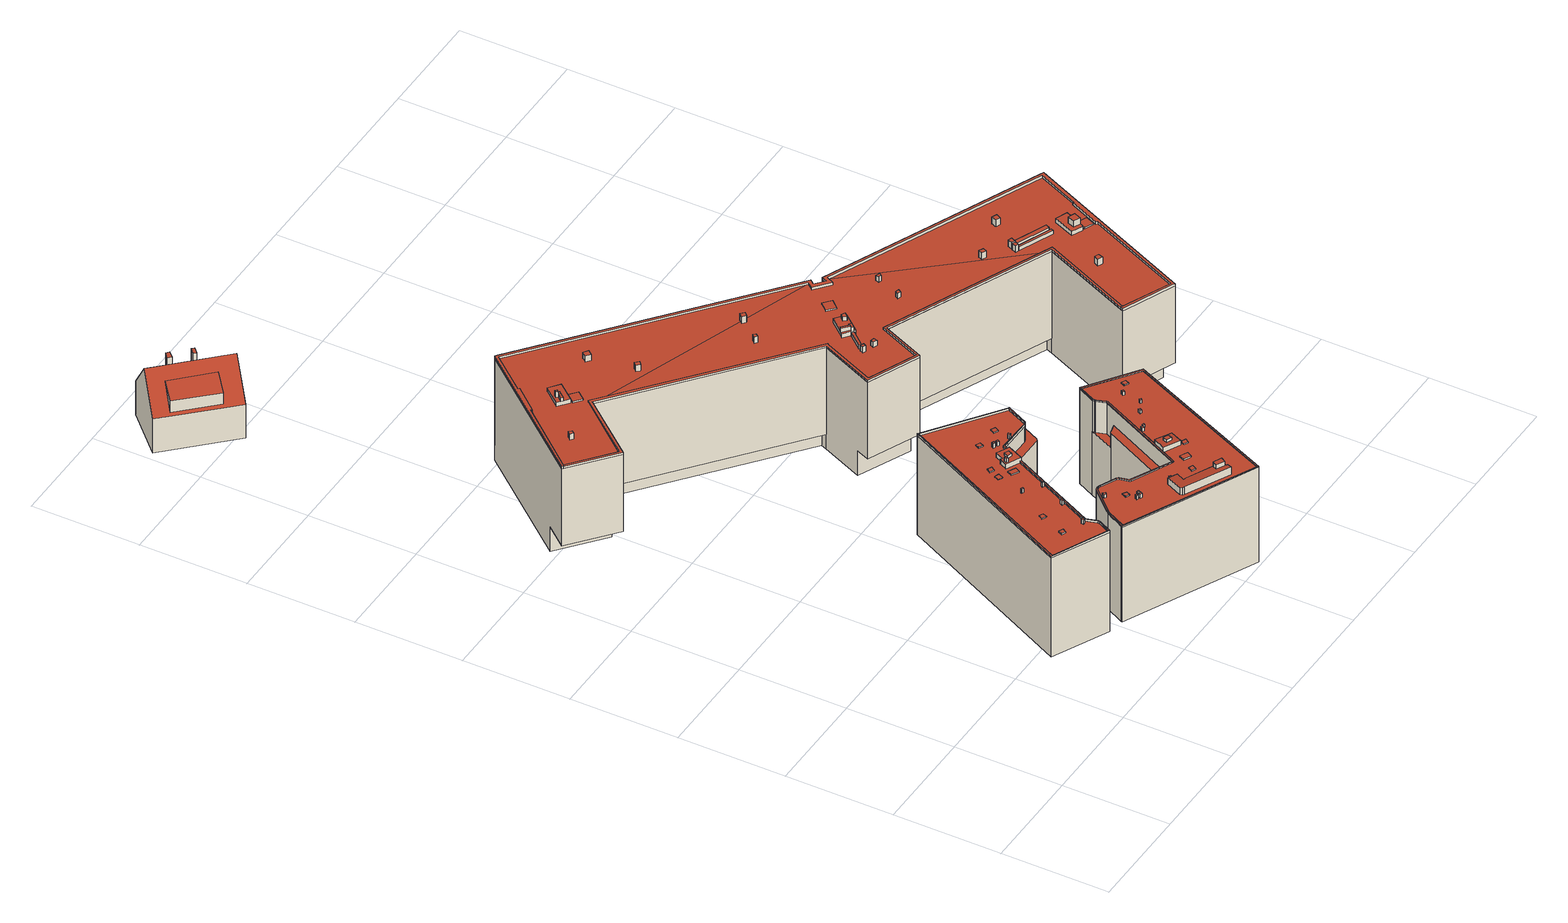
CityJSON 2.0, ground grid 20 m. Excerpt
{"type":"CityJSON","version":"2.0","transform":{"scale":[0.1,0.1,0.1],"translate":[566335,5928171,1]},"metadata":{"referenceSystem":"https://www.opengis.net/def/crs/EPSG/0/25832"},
"CityObjects":{
"building1":{"type":"Building","attributes":{"Grundfläche 2D":"472.152903","Grundhöhe NN":"1.441"},"children":["building1-1","building1-2","building1-3","building1-4","building1-5","building1-6","building1-7","building1-8","building1-9","building1-10","building1-11","building1-12","building1-13","building1-14","building1-15","building1-16","building1-17","building1-18"],"geometry":[{"type":"MultiSurface","lod":"3","boundaries":[[[0,1,2,3,4,5,6,7,8,9,10,11,12,13,14]],[[15,16,17,18,19,20,21,22,23,24,25]],[[26,27,28,29,30,31,32,33,34,35,36,37,38,39]],[[40,41,42,43,44,45]],[[46,47,48,49,50,51,52,53,54,55,56,57,58,59,60,61,62]],[[63,64,5,4]],[[64,65,6,5]],[[65,66,7,6]],[[66,67,8,7]],[[67,68,9,8]],[[17,16,10,9,68,69]],[[69,70,18,17]],[[70,71,19,18]],[[71,72,20,19]],[[72,30,21,20]],[[29,28,23,22]],[[24,23,28,27]],[[27,26,25,24]],[[15,25,26,39]],[[38,37,12,11]],[[13,12,37,36]],[[36,35,14,13]],[[0,14,35,34]],[[0,34,33,1]],[[33,32,2,1]],[[31,63,4,3]],[[64,63,73,74]],[[65,64,74,75]],[[65,75,76,40,66]],[[66,40,45,67]],[[67,45,44,68]],[[58,57,69,68,44,43]],[[69,57,56,70]],[[70,56,55,71]],[[71,55,54,72]],[[63,31,77,73]],[[72,54,78,79,30]],[[31,30,79,77]],[[41,40,76,80]],[[58,43,42,59]],[[59,42,41,60]],[[60,41,80,81,61]],[[62,61,81,82]],[[46,62,82,83]],[[47,46,83,84]],[[48,47,84,85]],[[49,48,85,86]],[[50,49,86,87]],[[51,50,87,88]],[[52,51,88,89]],[[53,52,89,90]],[[54,53,90,78]],[[75,74,73,77,79,78,90,89,88,87,86,85,84,83,82,81,80,76]]],"semantics":{"surfaces":[{"type":"RoofSurface"},{"type":"WallSurface"},{"type":"GroundSurface"}],"values":[0,0,0,0,0,1,1,1,1,1,1,1,1,1,1,1,1,1,1,1,1,1,1,1,1,1,1,1,1,1,1,1,1,1,1,1,1,1,1,1,1,1,1,1,1,1,1,1,1,1,1,1,2]}}]},
"building1-1":{"type":"BuildingInstallation","parents":["building1"],"geometry":[{"type":"MultiSurface","lod":"3","boundaries":[[[91,92,93,94]],[[94,93,95,96]],[[91,94,96,97]],[[92,91,97,98]],[[93,92,98,95]]],"semantics":{"surfaces":[{"type":"RoofSurface"},{"type":"WallSurface"}],"values":[0,1,1,1,1]}}]},
"building1-2":{"type":"BuildingInstallation","parents":["building1"],"geometry":[{"type":"MultiSurface","lod":"3","boundaries":[[[99,100,101,102]],[[102,101,103,104]],[[99,102,104,105]],[[100,99,105,106]],[[101,100,106,103]]],"semantics":{"surfaces":[{"type":"RoofSurface"},{"type":"WallSurface"}],"values":[0,1,1,1,1]}}]},
"building1-3":{"type":"BuildingInstallation","parents":["building1"],"geometry":[{"type":"MultiSurface","lod":"3","boundaries":[[[107,108,109,110]],[[110,109,111,112]],[[107,110,112,113]],[[108,107,113,114]],[[109,108,114,111]]],"semantics":{"surfaces":[{"type":"RoofSurface"},{"type":"WallSurface"}],"values":[0,1,1,1,1]}}]},
"building1-4":{"type":"BuildingInstallation","parents":["building1"],"geometry":[{"type":"MultiSurface","lod":"3","boundaries":[[[115,116,117,118]],[[116,115,119,120]],[[118,117,121,122]],[[115,118,122,119]],[[117,116,120,121]]],"semantics":{"surfaces":[{"type":"RoofSurface"},{"type":"WallSurface"}],"values":[0,1,1,1,1]}}]},
"building1-5":{"type":"BuildingInstallation","parents":["building1"],"geometry":[{"type":"MultiSurface","lod":"3","boundaries":[[[123,124,125,126]],[[127,128,126,125]],[[123,126,128,129]],[[129,130,124,123]],[[125,124,130,127]]],"semantics":{"surfaces":[{"type":"RoofSurface"},{"type":"WallSurface"}],"values":[0,1,1,1,1]}}]},
"building1-6":{"type":"BuildingInstallation","parents":["building1"],"geometry":[{"type":"MultiSurface","lod":"3","boundaries":[[[131,132,133,134]],[[134,133,135,136]],[[131,134,136,137]],[[132,131,137,138]],[[133,132,138,135]]],"semantics":{"surfaces":[{"type":"RoofSurface"},{"type":"WallSurface"}],"values":[0,1,1,1,1]}}]},
"building1-7":{"type":"BuildingInstallation","parents":["building1"],"geometry":[{"type":"MultiSurface","lod":"3","boundaries":[[[139,140,141,142]],[[142,141,143,144]],[[139,142,144,145]],[[140,139,145,146]],[[141,140,146,143]]],"semantics":{"surfaces":[{"type":"RoofSurface"},{"type":"WallSurface"}],"values":[0,1,1,1,1]}}]},
"building1-8":{"type":"BuildingInstallation","parents":["building1"],"geometry":[{"type":"MultiSurface","lod":"3","boundaries":[[[147,148,149,150]],[[148,147,151,152]],[[152,153,149,148]],[[153,154,150,149]],[[154,151,147,150]]],"semantics":{"surfaces":[{"type":"RoofSurface"},{"type":"WallSurface"}],"values":[0,1,1,1,1]}}]},
"building1-9":{"type":"BuildingInstallation","parents":["building1"],"geometry":[{"type":"MultiSurface","lod":"3","boundaries":[[[2,22,21,3]],[[30,31,3,21]],[[22,2,32,29]]],"semantics":{"surfaces":[{"type":"RoofSurface"},{"type":"WallSurface"}],"values":[0,1,1]}}]},
"building1-10":{"type":"BuildingInstallation","parents":["building1"],"geometry":[{"type":"MultiSurface","lod":"3","boundaries":[[[155,156,157,158]],[[158,157,159,160]],[[155,158,160,161]],[[156,155,161,162]],[[157,156,162,159]]],"semantics":{"surfaces":[{"type":"RoofSurface"},{"type":"WallSurface"}],"values":[0,1,1,1,1]}}]},
"building1-11":{"type":"BuildingInstallation","parents":["building1"],"geometry":[{"type":"MultiSurface","lod":"3","boundaries":[[[163,164,165,166]],[[166,165,167,168]],[[163,166,168,169]],[[164,163,169,170]],[[165,164,170,167]]],"semantics":{"surfaces":[{"type":"RoofSurface"},{"type":"WallSurface"}],"values":[0,1,1,1,1]}}]},
"building1-12":{"type":"BuildingInstallation","parents":["building1"],"geometry":[{"type":"MultiSurface","lod":"3","boundaries":[[[171,172,173,174]],[[175,176,172,171]],[[174,173,177,178]],[[178,175,171,174]],[[173,172,176,177]]],"semantics":{"surfaces":[{"type":"RoofSurface"},{"type":"WallSurface"}],"values":[0,1,1,1,1]}}]},
"building1-13":{"type":"BuildingInstallation","parents":["building1"],"geometry":[{"type":"MultiSurface","lod":"3","boundaries":[[[179,180,181,182]],[[183,184,182,181]],[[184,185,179,182]],[[180,179,185,186]],[[181,180,186,183]]],"semantics":{"surfaces":[{"type":"RoofSurface"},{"type":"WallSurface"}],"values":[0,1,1,1,1]}}]},
"building1-14":{"type":"BuildingInstallation","parents":["building1"],"geometry":[{"type":"MultiSurface","lod":"3","boundaries":[[[187,188,189,190,191,192,193],[194,195,196,197,198],[199,200,201,202,203]],[[39,204,189,188,187,16,15]],[[204,205,190,189]],[[205,206,191,190]],[[206,207,192,191]],[[11,10,193,192,207,38]],[[10,16,187,193]]],"semantics":{"surfaces":[{"type":"RoofSurface"},{"type":"WallSurface"}],"values":[0,1,1,1,1,1,1]}}]},
"building1-15":{"type":"BuildingInstallation","parents":["building1"],"geometry":[{"type":"MultiSurface","lod":"3","boundaries":[[[208,209,210,211]],[[208,211,212,213]],[[211,210,214,212]],[[209,208,213,215]],[[210,209,215,214]]],"semantics":{"surfaces":[{"type":"RoofSurface"},{"type":"WallSurface"}],"values":[0,1,1,1,1]}}]},
"building1-16":{"type":"BuildingInstallation","parents":["building1"],"geometry":[{"type":"MultiSurface","lod":"3","boundaries":[[[216,217,218,219]],[[219,218,220,221]],[[216,219,221,222]],[[217,216,222,223]],[[218,217,223,220]]],"semantics":{"surfaces":[{"type":"RoofSurface"},{"type":"WallSurface"}],"values":[0,1,1,1,1]}}]},
"building1-17":{"type":"BuildingInstallation","parents":["building1"],"geometry":[{"type":"MultiSurface","lod":"3","boundaries":[[[224,225,226,227,228]],[[226,225,203,202]],[[227,226,202,201]],[[228,227,201,200]],[[203,225,224,228,200,199]]],"semantics":{"surfaces":[{"type":"RoofSurface"},{"type":"WallSurface"}],"values":[0,1,1,1,1]}}]},
"building1-18":{"type":"BuildingInstallation","parents":["building1"],"geometry":[{"type":"MultiSurface","lod":"3","boundaries":[[[229,230,231,232,233]],[[198,231,230,229,195,194]],[[232,231,198,197]],[[233,232,197,196]],[[229,233,196,195]]],"semantics":{"surfaces":[{"type":"RoofSurface"},{"type":"WallSurface"}],"values":[0,1,1,1,1]}}]},
"building2":{"type":"Building","attributes":{"Grundfläche 2D":"157.950027","Grundhöhe NN":"2.248"},"children":["building2-1","building2-2","building2-3"],"geometry":[{"type":"Solid","lod":"3","boundaries":[[[[234,235,236,237,238]],[[239,240,241,242,243],[244,245,234,238,237,246]],[[247,248,242,249,250]],[[248,247,248,242]],[[248,247,243,242]],[[246,236,235,245,244]],[[237,236,246]],[[235,234,245]],[[241,240,239,251,252]],[[249,242,241,252,253]],[[247,250,249,253,254]],[[251,239,243,247,254]],[[253,252,251,254]]]],"semantics":{"surfaces":[{"type":"RoofSurface"},{"type":"WallSurface"},{"type":"GroundSurface"}],"values":[[0,0,0,0,0,1,1,1,1,1,1,1,2]]}}]},
"building2-1":{"type":"BuildingInstallation","parents":["building2"],"geometry":[{"type":"MultiSurface","lod":"3","boundaries":[[[255,256,257,258]],[[259,260,256,255]],[[260,261,257,256]],[[261,262,258,257]],[[262,259,255,258]]],"semantics":{"surfaces":[{"type":"RoofSurface"},{"type":"WallSurface"}],"values":[0,1,1,1,1]}}]},
"building2-2":{"type":"BuildingInstallation","parents":["building2"],"geometry":[{"type":"MultiSurface","lod":"3","boundaries":[[[263,264,265,266]],[[266,265,267]],[[264,263,268,269]],[[270,267,265,264,269]]],"semantics":{"surfaces":[{"type":"RoofSurface"},{"type":"WallSurface"}],"values":[0,1,1,1]}}]},
"building2-3":{"type":"BuildingInstallation","parents":["building2"],"geometry":[{"type":"MultiSurface","lod":"3","boundaries":[[[271,272,273,274]],[[272,271,275,276]],[[273,272,276,277]],[[274,273,277,248]],[[275,271,274,248]]],"semantics":{"surfaces":[{"type":"RoofSurface"},{"type":"WallSurface"}],"values":[0,1,1,1,1]}}]},
"building3":{"type":"Building","attributes":{"Grundfläche 2D":"523.549086","Grundhöhe NN":"2.287"},"children":["building3-1","building3-2","building3-3","building3-4","building3-5","building3-6","building3-7","building3-8","building3-9","building3-10","building3-11","building3-12","building3-13","building3-14","building3-15","building3-16","building3-17","building3-18","building3-19"],"geometry":[{"type":"MultiSurface","lod":"3","boundaries":[[[278,279,280,281,282,283,284,285,286,287,288,289],[290,291,292,293]],[[294,295,296,297,298,299,300,301,302,303,304,305,306,307,308,309,310,311,312,313,314,315,316],[317,318,319,320,321,322,323,324,325,326,327,328]],[[329,330,331,332,333,334,335,336,337,338,339,340,341,342,343,344,345,346,347,348,349,350]],[[351,352,353,354,355,356,357]],[[358,359,360,361,362,363,364,365]],[[366,367,368,369,370,371,372,373,374,375,376,377,378]],[[326,325,287,286]],[[325,324,288,287]],[[324,323,289,288]],[[323,322,278,289]],[[322,321,279,278]],[[321,320,319,281,280,279]],[[319,318,282,281]],[[318,317,283,282]],[[317,328,284,283]],[[328,327,285,284]],[[327,326,286,285]],[[300,299,330,329]],[[331,330,299,298]],[[332,331,298,297]],[[297,296,333,332]],[[334,333,296,295]],[[335,334,295,294]],[[336,335,294,316]],[[316,315,337,336]],[[339,338,314,379]],[[379,380,340,339]],[[380,381,341,340]],[[381,382,342,341]],[[382,383,343,342]],[[383,384,344,343]],[[384,385,345,344]],[[385,386,346,345]],[[386,304,347,346]],[[349,348,303,302]],[[350,349,302,301]],[[353,352,387,388]],[[361,360,389,390]],[[380,379,391,392]],[[381,380,392,393]],[[382,381,393,394]],[[382,394,387,352,383]],[[383,352,351,384]],[[384,351,357,385]],[[385,357,356,386]],[[374,373,304,386,356,355]],[[365,364,305,304,373,372]],[[305,364,363,306]],[[306,363,362,307]],[[395,309,308,307,362,361,390]],[[310,309,395,396]],[[311,310,396,397]],[[312,311,397,398]],[[379,314,399,391]],[[313,312,398,400]],[[314,313,400,399]],[[374,355,354,375]],[[375,354,353,376]],[[376,353,388,401,377]],[[378,377,401,402]],[[366,378,402,403]],[[371,358,365,372]],[[367,366,403,404]],[[368,367,404,405]],[[368,405,389,360,369]],[[369,360,359,370]],[[370,359,358,371]],[[405,404,403,402,401,388,387,394,393,392,391,399,400,398,397,396,395,390,389]]],"semantics":{"surfaces":[{"type":"RoofSurface"},{"type":"WallSurface"},{"type":"GroundSurface"}],"values":[0,0,0,0,0,0,1,1,1,1,1,1,1,1,1,1,1,1,1,1,1,1,1,1,1,1,1,1,1,1,1,1,1,1,1,1,1,1,1,1,1,1,1,1,1,1,1,1,1,1,1,1,1,1,1,1,1,1,1,1,1,1,1,1,1,1,1,2]}}]},
"building3-1":{"type":"BuildingInstallation","parents":["building3"],"geometry":[{"type":"MultiSurface","lod":"3","boundaries":[[[406,407,408,409]],[[409,408,410,411]],[[406,409,411,412]],[[407,406,412,413]],[[408,407,413,410]]],"semantics":{"surfaces":[{"type":"RoofSurface"},{"type":"WallSurface"}],"values":[0,1,1,1,1]}}]},
"building3-2":{"type":"BuildingInstallation","parents":["building3"],"geometry":[{"type":"MultiSurface","lod":"3","boundaries":[[[414,415,416,417]],[[418,419,417,416]],[[414,417,419,420]],[[420,421,415,414]],[[416,415,421,418]]],"semantics":{"surfaces":[{"type":"RoofSurface"},{"type":"WallSurface"}],"values":[0,1,1,1,1]}}]},
"building3-3":{"type":"BuildingInstallation","parents":["building3"],"geometry":[{"type":"MultiSurface","lod":"3","boundaries":[[[422,423,424,425,426,427,428,429,348,347,430,431,432,433,434,435,436,437,438,338,337,439]],[[430,347,304,305]],[[305,306,431,430]],[[306,307,432,431]],[[307,308,309,434,433,432]],[[309,310,435,434]],[[310,311,436,435]],[[311,312,437,436]],[[312,313,438,437]],[[313,314,338,438]],[[439,337,315,440]],[[440,441,422,439]],[[441,442,423,422]],[[442,443,424,423]],[[425,424,443,444]],[[426,425,444,445]],[[445,446,427,426]],[[428,427,446,447]],[[429,428,447,448]],[[448,303,348,429]]],"semantics":{"surfaces":[{"type":"RoofSurface"},{"type":"WallSurface"}],"values":[0,1,1,1,1,1,1,1,1,1,1,1,1,1,1,1,1,1,1,1]}}]},
"building3-4":{"type":"BuildingInstallation","parents":["building3"],"geometry":[{"type":"MultiSurface","lod":"3","boundaries":[[[449,450,451,452]],[[452,451,453,454]],[[449,452,454,455]],[[450,449,455,456]],[[451,450,456,453]]],"semantics":{"surfaces":[{"type":"RoofSurface"},{"type":"WallSurface"}],"values":[0,1,1,1,1]}}]},
"building3-5":{"type":"BuildingInstallation","parents":["building3"],"geometry":[{"type":"MultiSurface","lod":"3","boundaries":[[[457,458,459,460]],[[460,459,461,462]],[[462,463,457,460]],[[463,464,458,457]],[[459,458,464,461]]],"semantics":{"surfaces":[{"type":"RoofSurface"},{"type":"WallSurface"}],"values":[0,1,1,1,1]}}]},
"building3-6":{"type":"BuildingInstallation","parents":["building3"],"geometry":[{"type":"MultiSurface","lod":"3","boundaries":[[[465,466,467,468]],[[469,470,468,467]],[[465,468,470,471]],[[466,465,471,472]],[[472,469,467,466]]],"semantics":{"surfaces":[{"type":"RoofSurface"},{"type":"WallSurface"}],"values":[0,1,1,1,1]}}]},
"building3-7":{"type":"BuildingInstallation","parents":["building3"],"geometry":[{"type":"MultiSurface","lod":"3","boundaries":[[[473,474,475,476]],[[476,475,477,478]],[[473,476,478,479]],[[474,473,479,480]],[[475,474,480,477]]],"semantics":{"surfaces":[{"type":"RoofSurface"},{"type":"WallSurface"}],"values":[0,1,1,1,1]}}]},
"building3-8":{"type":"BuildingInstallation","parents":["building3"],"geometry":[{"type":"MultiSurface","lod":"3","boundaries":[[[481,482,483,484]],[[482,481,485,486]],[[483,482,486,487]],[[484,483,487,488]],[[481,484,488,485]]],"semantics":{"surfaces":[{"type":"RoofSurface"},{"type":"WallSurface"}],"values":[0,1,1,1,1]}}]},
"building3-9":{"type":"BuildingInstallation","parents":["building3"],"geometry":[{"type":"MultiSurface","lod":"3","boundaries":[[[489,490,491,492]],[[492,491,292,291]],[[489,492,291,290]],[[490,489,290,293]],[[491,490,293,292]]],"semantics":{"surfaces":[{"type":"RoofSurface"},{"type":"WallSurface"}],"values":[0,1,1,1,1]}}]},
"building3-10":{"type":"BuildingInstallation","parents":["building3"],"geometry":[{"type":"MultiSurface","lod":"3","boundaries":[[[493,494,495,496]],[[497,498,494,493]],[[498,499,495,494]],[[499,500,496,495]],[[500,497,493,496]]],"semantics":{"surfaces":[{"type":"RoofSurface"},{"type":"WallSurface"}],"values":[0,1,1,1,1]}}]},
"building3-11":{"type":"BuildingInstallation","parents":["building3"],"geometry":[{"type":"MultiSurface","lod":"3","boundaries":[[[501,502,503,504],[505,506,507,508]],[[329,350,502,501]],[[509,503,502,350,301]],[[509,510,504,503]],[[504,510,300,329,501]]],"semantics":{"surfaces":[{"type":"RoofSurface"},{"type":"WallSurface"}],"values":[0,1,1,1,1]}}]},
"building3-12":{"type":"BuildingInstallation","parents":["building3"],"geometry":[{"type":"MultiSurface","lod":"3","boundaries":[[[511,512,513,514]],[[514,513,515,516]],[[511,514,516,517]],[[512,511,517,518]],[[513,512,518,515]]],"semantics":{"surfaces":[{"type":"RoofSurface"},{"type":"WallSurface"}],"values":[0,1,1,1,1]}}]},
"building3-13":{"type":"BuildingInstallation","parents":["building3"],"geometry":[{"type":"MultiSurface","lod":"3","boundaries":[[[519,520,521,522]],[[522,521,523,524]],[[524,525,519,522]],[[525,526,520,519]],[[521,520,526,523]]],"semantics":{"surfaces":[{"type":"RoofSurface"},{"type":"WallSurface"}],"values":[0,1,1,1,1]}}]},
"building3-14":{"type":"BuildingInstallation","parents":["building3"],"geometry":[{"type":"MultiSurface","lod":"3","boundaries":[[[527,528,529,530]],[[530,529,531,532]],[[532,533,527,530]],[[533,534,528,527]],[[529,528,534,531]]],"semantics":{"surfaces":[{"type":"RoofSurface"},{"type":"WallSurface"}],"values":[0,1,1,1,1]}}]},
"building3-15":{"type":"BuildingInstallation","parents":["building3"],"geometry":[{"type":"MultiSurface","lod":"3","boundaries":[[[535,536,537,538,539]],[[537,536,540,541]],[[538,537,541,542]],[[539,538,542,543]],[[540,536,535,539,543,544]]],"semantics":{"surfaces":[{"type":"RoofSurface"},{"type":"WallSurface"}],"values":[0,1,1,1,1]}}]},
"building3-16":{"type":"BuildingInstallation","parents":["building3"],"geometry":[{"type":"MultiSurface","lod":"3","boundaries":[[[545,546,547,548,549]],[[547,546,550,551]],[[548,547,551,552]],[[553,545,549,548,552,554]],[[546,545,553,550]]],"semantics":{"surfaces":[{"type":"RoofSurface"},{"type":"WallSurface"}],"values":[0,1,1,1,1]}}]},
"building3-17":{"type":"BuildingInstallation","parents":["building3"],"geometry":[{"type":"MultiSurface","lod":"3","boundaries":[[[555,556,557,558]],[[557,556,559,560]],[[558,557,560,561]],[[555,558,561,562]],[[556,555,562,559]]],"semantics":{"surfaces":[{"type":"RoofSurface"},{"type":"WallSurface"}],"values":[0,1,1,1,1]}}]},
"building3-18":{"type":"BuildingInstallation","parents":["building3"],"geometry":[{"type":"MultiSurface","lod":"3","boundaries":[[[563,564,565,566]],[[567,568,566,565]],[[563,566,568,569]],[[564,563,569,570]],[[570,567,565,564]]],"semantics":{"surfaces":[{"type":"RoofSurface"},{"type":"WallSurface"}],"values":[0,1,1,1,1]}}]},
"building3-19":{"type":"BuildingInstallation","parents":["building3"],"geometry":[{"type":"MultiSurface","lod":"3","boundaries":[[[571,572,573,574]],[[574,573,505,508]],[[571,574,508,507]],[[572,571,507,506]],[[573,572,506,505]]],"semantics":{"surfaces":[{"type":"RoofSurface"},{"type":"WallSurface"}],"values":[0,1,1,1,1]}}]},
"building4":{"type":"Building","attributes":{"Grundfläche 2D":"1851.046032","Grundhöhe NN":"2.506"},"children":["building4-1","building4-2","building4-3","building4-4","building4-5","building4-6","building4-7","building4-8","building4-9","building4-10","building4-11","building4-12","building4-13","building4-14","building4-15","building4-16","building4-17","building4-18","building4-19","building4-20","building4-21","building4-22","building4-23","building4-24","building4-25","building4-26","building4-27","building4-28","building4-29"],"geometry":[{"type":"MultiSurface","lod":"3","boundaries":[[[575,576,577,578]],[[579,580,581,582,583,584,585,586],[587,588,589,590]],[[591,592,593,594,595,596,597,598,599,600,601,602,603,604,605,606,607,608,609]],[[610,611,612,613,614,615,616,617,618,619,620,621,622,623,624,625,626,627,628,629,630,631,632,633,634,635,636,637,638,639,640,641]],[[642,643,644,645,646,647,648]],[[649,650,651,652,653,654,655,656]],[[654,657,655]],[[658,642,648,659,660,661,662,653,652,663,664]],[[576,575,665,666,586,585]],[[666,667,579,586]],[[580,668,665,575,578,581]],[[580,579,667,668]],[[669,670,599,598]],[[600,599,670,671,672]],[[602,673,674,675,604,603]],[[607,606,676,677]],[[646,647,609,608]],[[660,593,592,659]],[[653,654,597,596]],[[609,647,648,591]],[[592,591,648,659]],[[605,604,675,678]],[[606,605,678,676]],[[594,593,660,661]],[[679,673,602,601]],[[601,600,672,679]],[[594,661,662,595]],[[653,596,595,662]],[[607,677,680,623,622,608]],[[625,624,681,682]],[[633,632,631,683,684,685]],[[685,686,634,633]],[[638,637,687,688]],[[669,598,688]],[[614,613,612,650,651,652]],[[639,638,688,598,597]],[[640,657,655,656,649,611,610,641]],[[616,664,658,642,618,617]],[[642,643,644,620,619,618]],[[622,621,645,646,608]],[[621,620,644,645]],[[624,623,680,681]],[[626,625,682,689]],[[627,626,689,690]],[[690,691,628,627]],[[629,628,691,692]],[[692,693,630,629]],[[616,615,663,664]],[[615,614,652,663]],[[631,630,693,683]],[[639,597,654,657,640]],[[635,694,695,636]],[[637,636,695,687]],[[635,634,686,694]],[[611,650,612]],[[646,645,696,697,698,647]],[[699,700,701,648,647,698,702]],[[703,660,659,704,705,706,707]],[[662,661,708,709,710]],[[711,710,712]],[[713,714,657,654,653,715,716,717,718]],[[649,656,655,657,714,719,720,721]],[[649,721,722,723,724,725,650]],[[710,709,712]],[[725,726,652,651,650]],[[658,664,727,728,729,642]],[[644,643,642,729,730,731]],[[732,733,696,645,644,731,734]],[[704,659,648,701]],[[708,661,660,703]],[[715,653,662,710]],[[735,736,737,727,664,663]],[[735,663,652,726]],[[712,709,707,706]],[[699,702,733,732]],[[723,722,718,717]],[[705,704,738,739]],[[739,738,740,741]],[[741,740,701,700]],[[742,743,710,711]],[[716,715,744,745]],[[745,744,743,742]],[[736,735,746,747]],[[747,746,725,724]],[[734,731,748,749]],[[749,748,727,737]],[[742,711,712,706,705,739,741,700,699,732,734,749,737,736,747,724,723,717,716,745]],[[703,707,709,708]],[[733,702,698,697,696]],[[720,719,714,713,718,722,721]],[[704,701,740,738]],[[710,743,744,715]],[[746,735,726,725]],[[728,727,748,731,730,729]]],"semantics":{"surfaces":[{"type":"RoofSurface"},{"type":"WallSurface"},{"type":"GroundSurface"},{"type":"OuterCeilingSurface"}],"values":[0,0,0,0,0,0,0,0,1,1,1,1,1,1,1,1,1,1,1,1,1,1,1,1,1,1,1,1,1,1,1,1,1,1,1,1,1,1,1,1,1,1,1,1,1,1,1,1,1,1,1,1,1,1,1,1,1,1,1,1,1,1,1,1,1,1,1,1,1,1,1,1,1,1,1,1,1,1,1,1,1,1,1,1,1,1,2,3,3,3,3,3,3,3]}}]},
"building4-1":{"type":"BuildingInstallation","parents":["building4"],"geometry":[{"type":"MultiSurface","lod":"3","boundaries":[[[750,751,752,753]],[[754,755,751,750]],[[755,756,752,751]],[[757,754,750,753]],[[756,757,753,752]]],"semantics":{"surfaces":[{"type":"RoofSurface"},{"type":"WallSurface"}],"values":[0,1,1,1,1]}}]},
"building4-2":{"type":"BuildingInstallation","parents":["building4"],"geometry":[{"type":"MultiSurface","lod":"3","boundaries":[[[758,759,760,761]],[[759,758,581,578]],[[578,577,760,759]],[[582,581,758,761]]],"semantics":{"surfaces":[{"type":"RoofSurface"},{"type":"WallSurface"}],"values":[0,1,1,1]}}]},
"building4-3":{"type":"BuildingInstallation","parents":["building4"],"geometry":[{"type":"MultiSurface","lod":"3","boundaries":[[[762,763,764,765]],[[766,767,762,765]],[[763,762,767,768]],[[766,765,764]],[[768,769,764,763]]],"semantics":{"surfaces":[{"type":"RoofSurface"},{"type":"WallSurface"}],"values":[0,1,1,1,1]}}]},
"building4-4":{"type":"BuildingInstallation","parents":["building4"],"geometry":[{"type":"MultiSurface","lod":"3","boundaries":[[[770,771,772,773]],[[771,770,774,775]],[[776,774,770,773]],[[773,772,777,776]],[[772,771,775,777]]],"semantics":{"surfaces":[{"type":"RoofSurface"},{"type":"WallSurface"}],"values":[0,1,1,1,1]}}]},
"building4-5":{"type":"BuildingInstallation","parents":["building4"],"geometry":[{"type":"MultiSurface","lod":"3","boundaries":[[[778,779,780,781,782]],[[780,779,783,784]],[[782,781,785,786]],[[786,787,778,782]],[[779,778,787,783]]],"semantics":{"surfaces":[{"type":"RoofSurface"},{"type":"WallSurface"}],"values":[0,1,1,1,1]}}]},
"building4-6":{"type":"BuildingInstallation","parents":["building4"],"geometry":[{"type":"MultiSurface","lod":"3","boundaries":[[[788,789,790,791,792]],[[788,793,794,795,790,789]],[[795,796,791,790]],[[797,793,788,792]],[[796,797,792,791]]],"semantics":{"surfaces":[{"type":"RoofSurface"},{"type":"WallSurface"}],"values":[0,1,1,1,1]}}]},
"building4-7":{"type":"BuildingInstallation","parents":["building4"],"geometry":[{"type":"MultiSurface","lod":"3","boundaries":[[[798,799,800,801,802]],[[802,801,786,803]],[[804,798,802,803]],[[798,804,805,806,800,799]],[[806,786,801,800]]],"semantics":{"surfaces":[{"type":"RoofSurface"},{"type":"WallSurface"}],"values":[0,1,1,1,1]}}]},
"building4-8":{"type":"BuildingInstallation","parents":["building4"],"geometry":[{"type":"MultiSurface","lod":"3","boundaries":[[[807,808,809,810]],[[811,812,807,810]],[[812,813,808,807]],[[814,811,810,809]],[[813,814,809,808]]],"semantics":{"surfaces":[{"type":"RoofSurface"},{"type":"WallSurface"}],"values":[0,1,1,1,1]}}]},
"building4-9":{"type":"BuildingInstallation","parents":["building4"],"geometry":[{"type":"MultiSurface","lod":"3","boundaries":[[[815,816,817,818]],[[819,820,816,815]],[[820,821,817,816]],[[822,819,815,818]],[[821,822,818,817]]],"semantics":{"surfaces":[{"type":"RoofSurface"},{"type":"WallSurface"}],"values":[0,1,1,1,1]}}]},
"building4-10":{"type":"BuildingInstallation","parents":["building4"],"geometry":[{"type":"MultiSurface","lod":"3","boundaries":[[[823,824,825,826]],[[827,828,824,823]],[[828,829,825,824]],[[830,827,823,826]],[[829,830,826,825]]],"semantics":{"surfaces":[{"type":"RoofSurface"},{"type":"WallSurface"}],"values":[0,1,1,1,1]}}]},
"building4-11":{"type":"BuildingInstallation","parents":["building4"],"geometry":[{"type":"MultiSurface","lod":"3","boundaries":[[[831,832,833,834]],[[835,836,834,833]],[[832,831,837,838]],[[838,835,833,832]],[[836,837,831,834]]],"semantics":{"surfaces":[{"type":"RoofSurface"},{"type":"WallSurface"}],"values":[0,1,1,1,1]}}]},
"building4-12":{"type":"BuildingInstallation","parents":["building4"],"geometry":[{"type":"MultiSurface","lod":"3","boundaries":[[[839,840,841,842]],[[842,841,590,589]],[[588,587,840,839]],[[587,590,841,840]],[[589,588,839,842]]],"semantics":{"surfaces":[{"type":"RoofSurface"},{"type":"WallSurface"}],"values":[0,1,1,1,1]}}]},
"building4-13":{"type":"BuildingInstallation","parents":["building4"],"geometry":[{"type":"MultiSurface","lod":"3","boundaries":[[[843,844,845,846,847]],[[846,848,849,850,843,847]],[[844,843,850,851]],[[852,848,846,845]],[[845,844,851,852]]],"semantics":{"surfaces":[{"type":"RoofSurface"},{"type":"WallSurface"}],"values":[0,1,1,1,1]}}]},
"building4-14":{"type":"BuildingInstallation","parents":["building4"],"geometry":[{"type":"MultiSurface","lod":"3","boundaries":[[[853,854,855,856]],[[857,858,853,856]],[[858,859,854,853]],[[860,857,856,855]],[[859,860,855,854]]],"semantics":{"surfaces":[{"type":"RoofSurface"},{"type":"WallSurface"}],"values":[0,1,1,1,1]}}]},
"building4-15":{"type":"BuildingInstallation","parents":["building4"],"geometry":[{"type":"MultiSurface","lod":"3","boundaries":[[[861,862,863,864]],[[865,866,862,861]],[[866,867,863,862]],[[868,865,861,864]],[[867,868,864,863]]],"semantics":{"surfaces":[{"type":"RoofSurface"},{"type":"WallSurface"}],"values":[0,1,1,1,1]}}]},
"building4-16":{"type":"BuildingInstallation","parents":["building4"],"geometry":[{"type":"MultiSurface","lod":"3","boundaries":[[[760,869,870,871,872,761]],[[871,870,585,584]],[[576,869,760,577]],[[583,582,761,872]],[[870,869,576,585]],[[584,583,872,871]]],"semantics":{"surfaces":[{"type":"RoofSurface"},{"type":"WallSurface"}],"values":[0,1,1,1,1,1]}}]},
"building4-17":{"type":"BuildingInstallation","parents":["building4"],"geometry":[{"type":"MultiSurface","lod":"3","boundaries":[[[873,874,875,876]],[[877,878,873,876]],[[879,877,876,875]],[[880,879,875,874]],[[878,880,874,873]]],"semantics":{"surfaces":[{"type":"RoofSurface"},{"type":"WallSurface"}],"values":[0,1,1,1,1]}}]},
"building4-18":{"type":"BuildingInstallation","parents":["building4"],"geometry":[{"type":"MultiSurface","lod":"3","boundaries":[[[881,882,883,884]],[[885,886,884,883]],[[886,887,881,884]],[[888,885,883,882]],[[887,888,882,881]]],"semantics":{"surfaces":[{"type":"RoofSurface"},{"type":"WallSurface"}],"values":[0,1,1,1,1]}}]},
"building4-19":{"type":"BuildingInstallation","parents":["building4"],"geometry":[{"type":"MultiSurface","lod":"3","boundaries":[[[889,890,891,892,893]],[[894,889,893,892,895,896]],[[897,898,891,890]],[[898,895,892,891]],[[894,897,890,889]]],"semantics":{"surfaces":[{"type":"RoofSurface"},{"type":"WallSurface"}],"values":[0,1,1,1,1]}}]},
"building4-20":{"type":"BuildingInstallation","parents":["building4"],"geometry":[{"type":"MultiSurface","lod":"3","boundaries":[[[781,780,899,900,901]],[[899,780,784,902]],[[781,901,900,903,904,785]],[[902,903,900,899]]],"semantics":{"surfaces":[{"type":"RoofSurface"},{"type":"WallSurface"}],"values":[0,1,1,1]}}]},
"building4-21":{"type":"BuildingInstallation","parents":["building4"],"geometry":[{"type":"MultiSurface","lod":"3","boundaries":[[[905,906,907,908]],[[909,910,906,905]],[[911,912,908,907]],[[905,908,912,909]],[[910,911,907,906]]],"semantics":{"surfaces":[{"type":"RoofSurface"},{"type":"WallSurface"}],"values":[0,1,1,1,1]}}]},
"building4-22":{"type":"BuildingInstallation","parents":["building4"],"geometry":[{"type":"MultiSurface","lod":"3","boundaries":[[[913,914,915,916]],[[917,918,913,916]],[[918,919,914,913]],[[919,920,915,914]],[[920,917,916,915]]],"semantics":{"surfaces":[{"type":"RoofSurface"},{"type":"WallSurface"}],"values":[0,1,1,1,1]}}]},
"building4-23":{"type":"BuildingInstallation","parents":["building4"],"geometry":[{"type":"MultiSurface","lod":"3","boundaries":[[[921,922,923,924]],[[925,926,921,924]],[[926,927,922,921]],[[928,925,924,923]],[[927,928,923,922]]],"semantics":{"surfaces":[{"type":"RoofSurface"},{"type":"WallSurface"}],"values":[0,1,1,1,1]}}]},
"building4-24":{"type":"BuildingInstallation","parents":["building4"],"geometry":[{"type":"MultiSurface","lod":"3","boundaries":[[[929,930,931,932]],[[933,934,930,929]],[[934,935,931,930]],[[932,936,933]],[[932,931,935,936]]],"semantics":{"surfaces":[{"type":"RoofSurface"},{"type":"WallSurface"}],"values":[0,1,1,1,1]}}]},
"building4-25":{"type":"BuildingInstallation","parents":["building4"],"geometry":[{"type":"MultiSurface","lod":"3","boundaries":[[[937,938,939,940]],[[941,942,938,937]],[[942,943,939,938]],[[944,941,937,940]],[[943,944,940,939]]],"semantics":{"surfaces":[{"type":"RoofSurface"},{"type":"WallSurface"}],"values":[0,1,1,1,1]}}]},
"building4-26":{"type":"BuildingInstallation","parents":["building4"],"geometry":[{"type":"MultiSurface","lod":"3","boundaries":[[[945,946,947,948,949],[895,898,897,894,896]],[[950,951,949,948]],[[946,952,953,950,948,947]],[[954,952,946,945]],[[945,949,951,954]]],"semantics":{"surfaces":[{"type":"RoofSurface"},{"type":"WallSurface"}],"values":[0,1,1,1,1]}}]},
"building4-27":{"type":"BuildingInstallation","parents":["building4"],"geometry":[{"type":"MultiSurface","lod":"3","boundaries":[[[785,904,903,902,784,783,955,956,957,958,787,786],[804,803,786,806,805]],[[957,959,960,958]],[[787,958,960,961,955,783]],[[961,962,956,955]],[[962,959,957,956]]],"semantics":{"surfaces":[{"type":"RoofSurface"},{"type":"WallSurface"}],"values":[0,1,1,1,1]}}]},
"building4-28":{"type":"BuildingInstallation","parents":["building4"],"geometry":[{"type":"MultiSurface","lod":"3","boundaries":[[[963,964,965,966]],[[967,968,966,965]],[[969,967,965,964]],[[970,969,964,963]],[[968,970,963,966]]],"semantics":{"surfaces":[{"type":"RoofSurface"},{"type":"WallSurface"}],"values":[0,1,1,1,1]}}]},
"building4-29":{"type":"BuildingInstallation","parents":["building4"],"geometry":[{"type":"MultiSurface","lod":"3","boundaries":[[[971,972,973,974]],[[974,973,975,976]],[[977,978,972,971]],[[978,975,973,972]],[[976,977,971,974]]],"semantics":{"surfaces":[{"type":"RoofSurface"},{"type":"WallSurface"}],"values":[0,1,1,1,1]}}]}
},
"vertices":[
[381,130,214],[281,178,213],[444,518,214],[445,520,214],[444,521,214],[279,178,213],[382,128,214],[394,153,214],[395,157,214],[389,178,214],[467,341,214],[465,342,214],[387,179,214],[393,157,214],[393,154,214],[480,371,214],[481,371,214],[487,382,214],[550,381,214],[556,384,214],[576,425,214],[574,426,214],[573,424,214],[555,385,214],[550,382,214],[485,384,214],[485,384,210],[550,382,210],[555,385,210],[573,424,210],[574,426,210],[445,520,210],[444,518,210],[281,178,210],[381,130,210],[393,154,210],[393,157,210],[387,179,210],[465,342,210],[480,371,210],[394,153,148],[422,211,148],[420,210,148],[402,206,148],[389,178,148],[395,157,148],[499,365,178],[500,365,178],[560,365,178],[562,365,178],[566,368,178],[588,414,178],[588,416,178],[587,417,178],[576,425,178],[556,384,178],[550,381,178],[487,382,178],[402,206,178],[420,210,178],[422,211,178],[494,361,178],[497,364,178],[444,521,210],[279,178,210],[382,128,210],[394,153,210],[395,157,210],[389,178,210],[487,382,210],[550,381,210],[556,384,210],[576,425,210],[444,521,4],[279,178,4],[382,128,4],[394,153,4],[445,520,4],[576,425,4],[574,426,4],[422,211,4],[494,361,4],[497,364,4],[499,365,4],[500,365,4],[560,365,4],[562,365,4],[566,368,4],[588,414,4],[588,416,4],[587,417,4],
[468,426,212],[464,418,212],[472,414,212],[476,422,212],[472,414,210],[476,422,210],[468,426,210],[464,418,210],
[514,424,212],[510,416,212],[518,412,212],[522,420,212],[518,412,210],[522,420,210],[514,424,210],[510,416,210],
[487,393,219],[489,397,219],[485,398,219],[484,395,219],[485,398,210],[484,395,210],[487,393,210],[489,397,210],
[361,247,212],[357,240,212],[365,236,212],[368,244,212],[361,247,210],[357,240,210],[365,236,210],[368,244,210],
[434,347,212],[430,338,212],[443,331,212],[448,340,212],[443,331,210],[448,340,210],[434,347,210],[430,338,210],
[432,278,219],[433,281,219],[430,283,219],[428,280,219],[430,283,210],[428,280,210],[432,278,210],[433,281,210],
[509,386,219],[514,387,219],[513,391,219],[509,390,219],[513,391,210],[509,390,210],[509,386,210],[514,387,210],
[379,179,219],[379,175,219],[383,175,219],[383,180,219],[379,179,210],[379,175,210],[383,175,210],[383,180,210],
[402,299,219],[403,302,219],[399,303,219],[398,301,219],[399,303,210],[398,301,210],[402,299,210],[403,302,210],
[407,228,219],[409,232,219],[406,234,219],[404,229,219],[406,234,210],[404,229,210],[407,228,210],[409,232,210],
[341,200,213],[338,192,213],[345,189,213],[349,196,213],[341,200,210],[338,192,210],[345,189,210],[349,196,210],
[480,396,219],[482,400,219],[478,402,219],[476,398,219],[478,402,210],[476,398,210],[480,396,210],[482,400,210],
[481,371,220],[480,371,220],[458,382,220],[451,366,220],[447,368,220],[440,354,220],[467,341,220],[457,363,220],[459,368,220],[467,364,220],[463,356,220],[455,359,220],[447,360,220],[449,359,220],[447,354,220],[444,356,220],[446,360,220],[458,382,210],[451,366,210],[447,368,210],[440,354,210],
[413,359,212],[409,351,212],[417,347,212],[421,356,212],[421,356,210],[413,359,210],[417,347,210],[409,351,210],
[423,379,212],[419,372,212],[427,368,212],[431,375,212],[427,368,210],[431,375,210],[423,379,210],[419,372,210],
[447,360,228],[446,360,228],[444,356,228],[447,354,228],[449,359,228],
[459,368,225],[457,363,225],[455,359,225],[463,356,225],[467,364,225],
[54,1696,128],[32,1674,110],[93,1610,110],[116,1632,128],[58,1692,128],[8,1693,82],[90,1607,82],[115,1581,82],[151,1618,148],[44,1729,148],[86,1617,87],[32,1674,87],[93,1610,87],[80,1765,82],[89,1715,119],[188,1655,82],[145,1698,82],[8,1693,12],[115,1581,12],[188,1655,12],[80,1765,12],
[109,1675,154],[114,1671,154],[123,1680,154],[119,1684,154],[109,1675,136],[114,1671,136],[123,1680,119],[119,1684,119],
[138,1664,119],[155,1682,104],[141,1695,104],[126,1678,118],[141,1695,89],[147,1673,102],[155,1682,87],[146,1691,88],
[79,1706,154],[85,1700,154],[94,1710,154],[89,1715,154],[79,1706,137],[85,1700,136],[94,1710,118],
[550,82,223],[544,83,224],[545,85,223],[553,100,222],[536,108,222],[522,78,225],[524,73,225],[526,72,225],[608,31,225],[612,40,224],[609,41,224],[614,51,223],[608,43,224],[593,50,224],[597,58,223],[612,51,223],[767,285,210],[678,349,210],[663,319,210],[664,314,210],[670,298,210],[670,295,210],[613,176,210],[602,154,210],[589,127,210],[587,128,210],[588,129,210],[515,165,210],[514,166,210],[509,184,210],[507,185,210],[506,187,210],[475,201,210],[471,202,210],[466,201,210],[422,155,210],[404,119,210],[406,118,210],[644,3,210],[522,78,210],[536,108,210],[553,100,210],[545,85,210],[544,83,210],[550,82,210],[614,51,210],[609,41,210],[612,40,210],[608,31,210],[526,72,210],[524,73,210],[613,176,212],[670,295,212],[670,298,212],[664,314,212],[663,319,212],[678,349,212],[767,285,212],[644,3,212],[406,118,212],[404,119,212],[403,117,212],[646,1,212],[770,286,212],[678,352,212],[662,320,212],[662,316,212],[662,314,212],[668,296,212],[588,129,212],[587,128,212],[589,127,212],[602,154,212],[662,316,145],[662,320,145],[641,273,145],[642,274,145],[659,278,145],[668,296,145],[662,314,145],[549,163,145],[551,163,145],[554,163,145],[507,185,145],[509,184,145],[514,166,145],[515,165,145],[536,155,145],[581,152,176],[580,152,176],[578,152,176],[554,163,176],[551,163,176],[549,163,176],[536,155,176],[588,129,176],[659,278,176],[642,274,176],[641,273,176],[583,154,176],[583,153,176],[403,117,210],[646,1,210],[770,286,210],[678,352,210],[662,320,210],[662,316,210],[662,314,210],[668,296,210],[662,320,13],[641,273,13],[554,163,13],[507,185,13],[403,117,13],[646,1,13],[770,286,13],[678,352,13],[506,187,13],[475,201,13],[471,202,13],[466,201,13],[404,119,13],[422,155,13],[583,154,13],[583,153,13],[581,152,13],[580,152,13],[578,152,13],
[700,281,217],[702,285,217],[699,287,217],[697,283,217],[699,287,210],[697,283,210],[700,281,210],[702,285,210],
[605,125,213],[601,115,213],[614,109,213],[619,118,213],[614,109,210],[619,118,210],[605,125,210],[601,115,210],
[466,198,212],[468,199,212],[472,200,212],[475,199,212],[504,185,212],[507,182,212],[511,165,212],[512,163,212],[515,165,212],[514,166,212],[509,184,212],[507,185,212],[506,187,212],[475,201,212],[471,202,212],[466,201,212],[422,155,212],[424,154,212],[424,154,210],[466,198,210],[468,199,210],[472,200,210],[475,199,210],[504,185,210],[507,182,210],[511,165,210],[512,163,210],
[643,211,217],[644,214,217],[641,215,217],[639,212,217],[641,215,210],[639,212,210],[643,211,210],[644,214,210],
[457,177,217],[460,180,217],[456,184,217],[453,180,217],[456,184,210],[453,180,210],[457,177,210],[460,180,210],
[673,234,217],[675,238,217],[672,240,217],[670,235,217],[672,240,210],[670,235,210],[673,234,210],[675,238,210],
[635,208,217],[638,212,217],[635,214,217],[633,210,217],[635,214,210],[633,210,210],[635,208,210],[638,212,210],
[478,135,218],[476,131,218],[479,130,218],[481,134,218],[478,135,210],[476,131,210],[479,130,210],[481,134,210],
[608,43,232],[612,51,233],[597,58,233],[593,50,232],
[483,132,218],[482,128,218],[486,127,218],[488,131,218],[483,132,210],[482,128,210],[486,127,210],[488,131,210],
[613,176,221],[602,154,221],[633,139,219],[643,161,219],[617,156,220],[620,164,220],[629,160,220],[626,152,220],[633,139,210],[643,161,210],
[548,106,217],[550,110,217],[547,112,217],[545,108,217],[547,112,210],[545,108,210],[548,106,210],[550,110,210],
[476,158,212],[472,150,212],[480,147,212],[483,154,212],[480,147,210],[483,154,210],[476,158,210],[472,150,210],
[723,300,212],[719,293,212],[727,289,212],[731,297,212],[727,289,210],[731,297,210],[723,300,210],[719,293,210],
[491,137,217],[487,138,217],[486,135,217],[489,133,217],[491,136,217],[487,138,210],[486,135,210],[489,133,210],[491,136,210],[491,137,210],
[636,135,212],[644,131,212],[648,138,212],[640,142,212],[637,137,212],[644,131,210],[648,138,210],[640,142,210],[636,135,210],[637,137,210],
[587,98,212],[583,90,212],[591,87,212],[595,95,212],[583,90,210],[591,87,210],[595,95,210],[587,98,210],
[696,247,217],[698,249,217],[695,251,217],[693,248,217],[695,251,210],[693,248,210],[696,247,210],[698,249,210],
[629,160,225],[620,164,225],[617,156,225],[626,152,225],
[584,740,235],[597,730,235],[599,732,235],[586,743,235],[629,757,235],[611,772,235],[589,746,235],[601,735,235],[603,738,235],[607,735,235],[600,727,235],[603,725,235],[613,755,235],[618,761,235],[624,757,235],[618,750,235],[238,1007,230],[550,750,230],[506,648,230],[603,606,230],[638,688,230],[944,555,230],[870,385,230],[874,383,230],[950,557,230],[636,693,230],[601,612,230],[512,650,230],[554,748,230],[556,751,230],[239,1015,230],[149,907,230],[75,969,230],[72,966,230],[150,900,230],[961,340,231],[965,338,231],[1108,663,231],[1102,666,231],[698,841,231],[694,831,231],[676,846,231],[680,851,231],[683,854,231],[266,1199,231],[262,1202,231],[69,968,231],[72,966,231],[170,1083,231],[172,1081,231],[210,1126,231],[207,1128,231],[263,1196,231],[676,855,231],[667,843,231],[695,820,231],[702,834,231],[827,780,231],[1100,661,231],[1066,582,231],[1064,584,231],[1039,527,231],[1042,525,231],[963,344,231],[870,385,231],[868,380,231],[872,378,231],[683,854,226],[266,1199,226],[262,1202,226],[69,968,226],[72,966,226],[150,900,226],[238,1007,226],[965,338,226],[1108,663,226],[1102,666,226],[698,841,226],[944,555,226],[870,385,226],[872,378,226],[961,340,226],[868,380,226],[680,851,226],[550,750,226],[506,648,226],[603,606,226],[638,688,226],[694,831,226],[676,846,226],[584,740,226],[603,725,226],[629,757,226],[611,772,226],[874,383,226],[950,557,226],[643,690,226],[636,693,226],[512,650,226],[554,748,226],[556,751,226],[149,907,226],[75,969,226],[239,1015,226],[601,612,226],[170,1083,226],[172,1081,226],[210,1126,226],[702,834,226],[827,780,226],[1100,661,226],[1066,582,226],[1042,525,226],[963,344,226],[207,1128,226],[263,1196,226],[676,855,226],[667,843,226],[695,820,226],[1064,584,226],[1039,527,226],[69,968,66],[72,966,66],[150,900,66],[183,940,15],[238,1007,15],[238,1007,45],[183,940,66],[506,648,66],[550,750,45],[550,750,15],[516,672,15],[516,672,66],[603,606,66],[613,629,66],[638,688,45],[638,688,15],[613,629,15],[870,385,66],[868,380,66],[944,555,45],[944,555,15],[880,409,15],[880,409,66],[872,378,66],[961,340,66],[965,338,66],[978,367,66],[978,367,15],[1108,663,15],[1108,663,45],[698,841,45],[676,846,45],[680,851,45],[683,854,45],[266,1199,45],[262,1202,45],[102,1008,15],[102,1008,66],[262,1202,15],[694,831,45],[694,831,15],[676,846,15],[555,761,45],[555,761,15],[245,1016,45],[245,1016,15],[643,698,15],[643,698,45],[948,566,45],[948,566,15],[1102,654,45],[1102,654,15],[256,1193,45],[256,1193,15],
[958,674,240],[954,665,240],[963,661,240],[967,670,240],[958,674,226],[954,665,226],[963,661,226],[967,670,226],
[589,746,243],[586,743,243],[599,732,243],[601,735,243],
[913,604,240],[918,602,240],[921,609,240],[916,612,240],[916,612,226],[913,604,226],[918,602,226],[921,609,226],
[988,585,233],[991,592,233],[928,618,233],[925,611,233],[988,585,226],[991,592,226],[925,611,226],[928,618,226],
[210,1050,241],[213,1047,241],[221,1056,241],[218,1058,241],[218,1059,241],[213,1047,234],[221,1056,234],[218,1058,234],[218,1059,234],[210,1050,234],
[1027,554,229],[1022,542,229],[1020,537,229],[1037,530,229],[1044,547,229],[1027,554,226],[1022,542,226],[1020,537,226],[1037,530,226],[1044,547,226],
[218,1066,245],[218,1065,245],[215,1062,245],[218,1059,245],[221,1063,245],[221,1063,234],[218,1066,234],[218,1065,234],[215,1062,234],
[870,643,240],[878,639,240],[881,646,240],[873,650,240],[873,650,226],[870,643,226],[878,639,226],[881,646,226],
[332,1078,239],[326,1070,239],[334,1064,239],[340,1072,239],[332,1078,226],[326,1070,226],[334,1064,226],[340,1072,226],
[350,993,239],[345,987,239],[351,981,239],[357,987,239],[350,993,226],[345,987,226],[351,981,226],[357,987,226],
[643,811,229],[630,796,229],[644,784,229],[657,799,229],[644,784,226],[657,799,226],[643,811,226],[630,796,226],
[618,761,243],[613,755,243],[618,750,243],[624,757,243],
[577,700,234],[599,726,234],[595,729,234],[573,703,234],[574,702,234],[573,703,226],[574,702,226],[577,700,226],[599,726,226],[595,729,226],
[737,759,237],[743,757,237],[746,762,237],[739,765,237],[739,765,226],[737,759,226],[743,757,226],[746,762,226],
[145,999,238],[140,993,238],[146,989,238],[150,994,238],[145,999,226],[140,993,226],[146,989,226],[150,994,226],
[597,730,243],[600,727,243],[607,735,243],[603,738,243],
[986,580,233],[922,606,233],[920,602,233],[984,575,233],[984,575,226],[986,580,226],[920,602,226],[922,606,226],
[595,681,237],[597,688,237],[590,690,237],[588,684,237],[590,690,226],[588,684,226],[595,681,226],[597,688,226],
[1023,557,248],[1011,562,248],[1006,549,248],[1018,544,248],[1023,556,248],[1023,557,235],[1018,544,235],[1023,556,235],[1011,562,235],[1006,549,235],
[224,1060,241],[221,1062,241],[219,1059,241],[224,1060,234],[221,1062,234],[219,1059,234],
[543,894,240],[549,900,240],[542,906,240],[536,899,240],[543,894,226],[549,900,226],[542,906,226],[536,899,226],
[502,856,239],[507,853,239],[511,858,239],[507,862,239],[507,862,226],[502,856,226],[507,853,226],[511,858,226],
[917,614,240],[923,611,240],[927,620,240],[920,622,240],[920,622,226],[917,614,226],[923,611,226],[927,620,226],
[952,480,240],[948,472,240],[957,468,240],[960,477,240],[952,480,226],[948,472,226],[957,468,226],[960,477,226],
[719,717,237],[716,711,237],[722,709,237],[725,715,237],[719,717,226],[716,711,226],[722,709,226],[725,715,226],
[1011,586,235],[995,547,235],[1015,538,235],[1016,538,235],[1033,577,235],[1016,538,226],[1033,577,226],[995,547,226],[1015,538,226],[1011,586,226],
[223,1039,234],[249,1071,234],[230,1086,234],[204,1055,234],[230,1086,226],[204,1055,226],[223,1039,226],[249,1071,226],
[576,695,238],[570,698,238],[568,692,238],[573,690,238],[568,692,226],[573,690,226],[570,698,226],[576,695,226],
[237,1051,229],[225,1036,229],[239,1025,229],[251,1040,229],[239,1025,226],[251,1040,226],[237,1051,226],[225,1036,226]
]}
